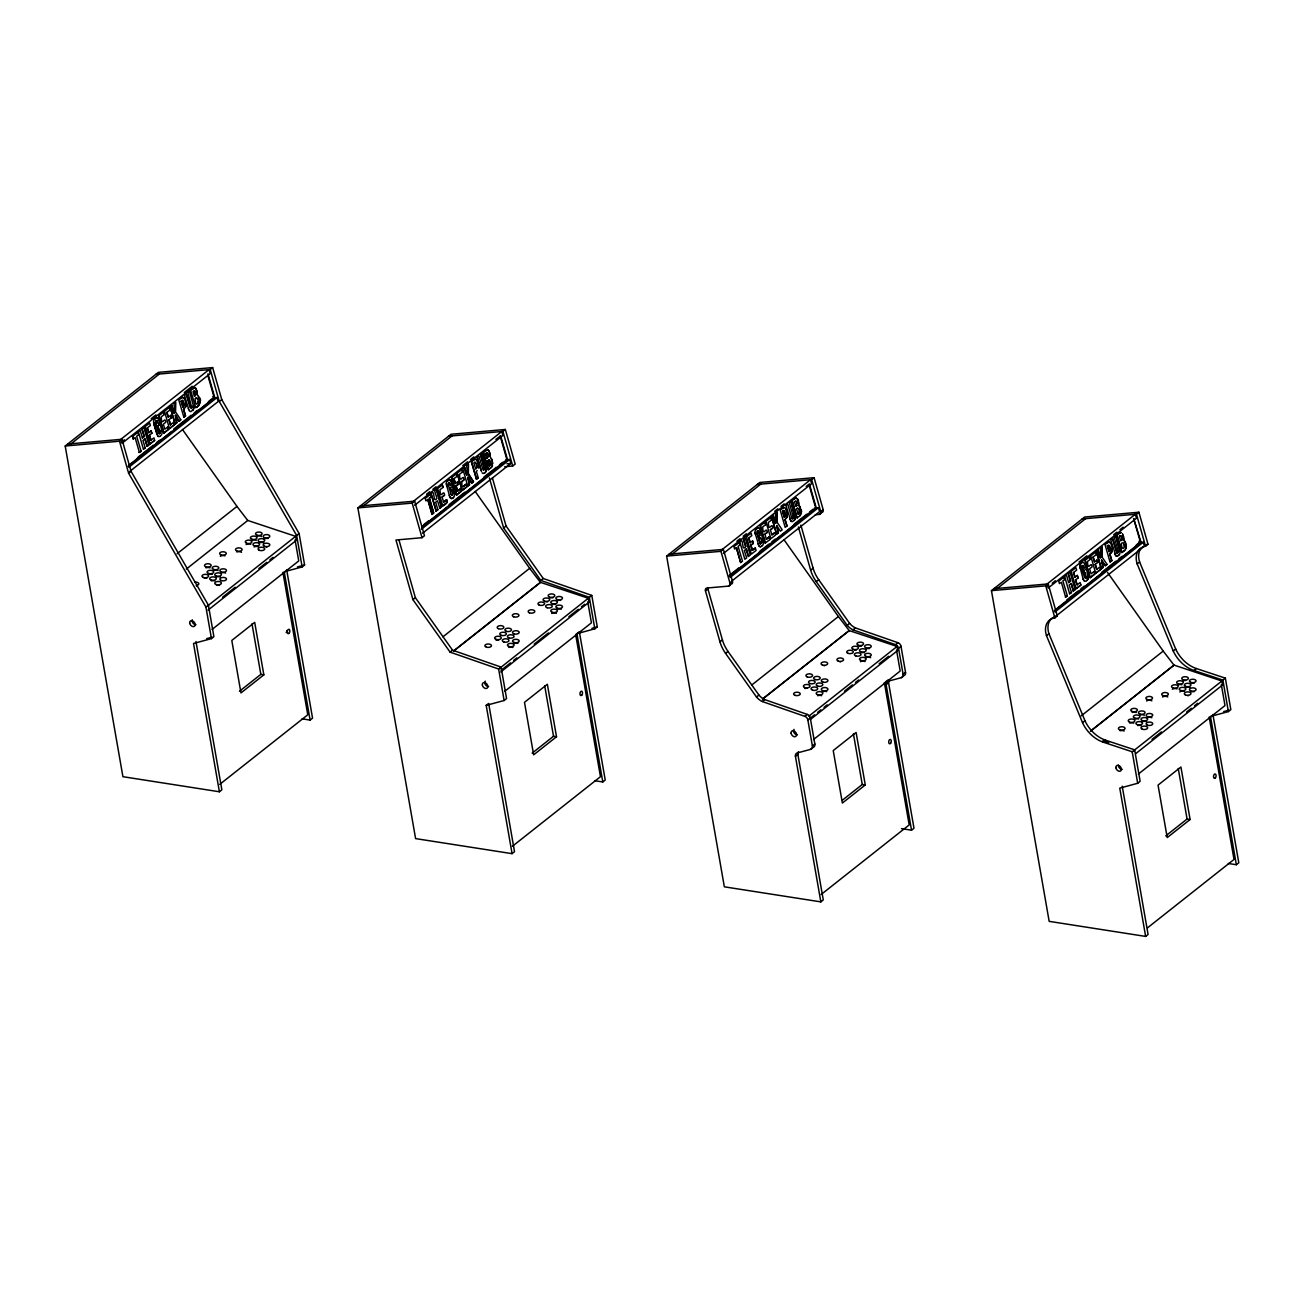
<?xml version="1.0" encoding="UTF-8"?>
<svg xmlns="http://www.w3.org/2000/svg" width="1304" height="1304" viewBox="0 0 1304 1304"><rect width="100%" height="100%" fill="white"/><g stroke="black" fill="none" stroke-linecap="round" stroke-linejoin="round"><path stroke-width="1.5" d="M801.422 511.641L799.711 515.862M1126.118 545.268L1125.89 548.609M173.937 412.993C167.711 388.315 176.936 431.102 173.97 403.718L175.795 402.398L175.535 411.95L180.767 419.709C177.328 425.952 171.509 405.414 179.039 421.078M466.767 474.901C460.149 450.255 469.636 492.928 466.653 465.609L468.478 464.289L468.364 473.857L473.45 481.616C469.994 487.859 464.191 467.305 471.722 482.969M775.521 523.116C768.904 498.487 778.39 541.144 775.391 513.825L777.217 512.505L777.102 522.073L777.217 512.505M1100.185 557.656C1093.958 532.961 1103.184 575.749 1100.217 548.365L1102.043 547.044L1101.929 556.612L1102.043 547.044M155.583 422.333L156.887 420.638M757.966 530.646L756.874 531.787L760.118 543.295M197.931 402.887L198.126 401.73M195.975 398.127L195.078 398.714C195.779 411.233 201.207 398.323 195.828 398.127M490.614 464.778L489.033 459.741M799.352 512.994L799.385 511.005M797.396 508.25L796.516 508.837L798.178 514.151L799.694 512.488L798.944 509.489M1123.901 544.029L1123.184 542.594L1121.326 543.377C1121.391 551.38 1125.906 548.723 1123.755 544.029M184.157 404.827L183.636 406.31M476.84 466.718L476.645 467.826M1110.389 550.109L1109.492 546.083M160.164 432.537L160.017 431.102M191.916 407.467L191.769 406.033M452.863 493.776C450.043 486.343 454.297 492.456 452.325 495.373M484.599 469.375L480.622 454.574L484.615 468.707M761.601 542.66L761.454 541.225M793.174 518.112L793.207 516.156M793.5 517.59L789.36 502.79L791.104 501.535L795.277 517.623A3.619 2.217 -89 0 1 794.625 519.937L792.327 521.633A3.619 2.217 -89 0 1 790.99 520.997L789.735 518.682M175.421 415.454L176.741 422.773L175.062 424.093L170.09 406.783L171.916 405.446M468.103 477.362L469.424 484.664L467.745 486.001L462.773 468.674L464.599 467.354M776.711 525.577L778.325 532.896L776.711 525.577L780.33 531.184L782.204 529.832L776.956 522.073M1101.782 556.612L1107.014 564.371L1105.287 565.724L1101.521 560.117L1102.988 567.436L1101.309 568.756L1096.338 551.429L1098.164 550.109M1101.668 560.117L1103.135 567.436L1101.309 568.756M1121.896 539.367L1121.473 536.792M197.246 394.59L197.148 391.151L195.372 388.005M490.451 457.492L489.505 452.439M490.076 456.481L489.685 453.058M798.684 504.713L798.26 500.654L796.337 497.965M1123.07 535.194L1124.015 540.263M1123.755 538.226L1123.168 540.149M478.584 468.103L478.698 465.447A28.15 17.213 -89 0 0 477.476 461.208L476.563 459.856M185.69 406.962L185.869 403.539A28.15 17.213 -89 0 0 184.646 399.317L183.88 397.964M186.065 406.212L183.554 409.407L185.429 415.911L183.75 417.247L185.575 415.911L183.701 409.407L184.5 408.788M492.325 465.838L492.325 461.534M1126.265 547.859L1125.548 549.277M448.266 483.572L448.804 482.627M1082.01 565.789L1085.613 578.324M191.737 408.005L187.939 392.683L189.52 391.428L193.84 407.5A3.619 2.217 -89 0 1 193.204 409.815L190.906 411.51A3.619 2.217 -89 0 1 189.422 410.89L188.64 409.521M483.295 470.402L484.746 469.375M1086.232 577.721L1085.498 572.57L1084.586 573.173L1083.885 570.696L1086.232 568.837L1087.944 574.331M1086.558 577.199L1085.89 578.128M1117.984 552.651L1118.017 550.696M197.768 395.601L197.393 394.59M800.363 507.077L798.358 505.61L798.83 504.713M783.525 510.565L782.596 511.184L784.274 517.052L785.741 514.933L784.111 510.434M785.546 516.042L784.682 511.543M195.437 395.275L194.28 390.825M195.812 394.704L195.029 395.731M1122.043 539.367L1121.277 540.378M199.3 404.615L200.131 401.534L198.241 396.09M491.526 467.125L492.472 465.854M800.737 514.738L801.569 511.641L799.678 506.196M154.377 419.432L155.372 418.291M192.617 410.418L193.057 409.815A3.619 2.217 -89 0 0 193.693 407.5L193.562 405.625M447.044 481.323L449.195 479.627A3.619 2.217 -89 0 1 450.695 480.247L451.102 480.834M485.3 472.309L485.887 471.706A3.619 2.217 -89 0 0 486.522 469.407L486.359 468.495M755.538 534.738L755.016 531.853A3.619 2.217 -89 0 1 755.798 529.538L757.95 527.843A3.619 2.217 -89 0 1 759.433 528.462L760.216 529.832M755.798 529.538L756.793 528.413M762.286 545.594L762.873 544.99A3.619 2.217 -89 0 0 763.525 542.676L761.552 534.298L759.058 536.156L759.922 538.633L759.058 536.156M794.038 520.54L794.478 519.921A3.619 2.217 -89 0 0 795.13 517.623L791.104 501.535M1081.065 563.475L1080.478 564.078A3.619 2.217 -89 0 0 1079.826 566.392L1082.956 578.291M1086.558 580.671L1087.552 579.53A3.619 2.217 -89 0 0 1088.335 577.232L1088.058 575.357M1087.259 580.15L1087.699 579.53A3.619 2.217 -89 0 0 1088.188 577.216M1119.794 550.288L1120.087 552.162A3.619 2.217 -89 0 1 1119.451 554.477L1117.153 556.172A3.619 2.217 -89 0 1 1115.67 555.537L1114.561 553.222M1119.451 554.477L1117.707 555.977M786.345 518.356L787.437 513.662A28.15 17.213 -89 0 0 786.231 509.424L785.709 508.658M492.13 466.522L488.315 469.733L483.344 452.423L487.729 449.733M155.975 420.736L155.437 422.333L159.365 433.678M159.642 433.466L160.164 431.102L157.637 426.033L160.131 424.191L157.784 426.049M160.131 433.075L159.218 433.661M761.569 543.181L760.297 543.687M793.321 518.128L792.408 518.715M1117.626 553.059L1118.164 550.696L1114.186 537.329L1115.914 536.074L1120.071 551.25M476.465 468.201C474.069 469.896 478.519 467.125 476.677 465.919M1110.356 550.581L1109.085 551.592L1107.406 545.724L1108.351 545.105M490.76 464.778L489.293 465.935L487.761 460.622L489.179 459.741M796.451 505.838L796.94 503.214M797.005 505.398L795.799 506.359L794.478 501.779L795.44 501.143M1121.831 539.938L1120.609 540.899L1119.305 536.319L1121.016 535.602M160.31 436.009L161.451 434.884A3.619 2.217 -89 0 0 162.087 432.569L161.81 430.695M453.694 497.378L452.39 498.291M485.447 472.325L484.143 473.222M762.433 545.61L760.574 546.686A3.619 2.217 -89 0 1 759.091 546.066L757.983 543.752M198.99 405.234C191.688 411.966 204.924 401.306 198.778 396.954M800.428 515.341L797.07 517.949L792.098 500.638L795.391 498.226M1125.238 549.88L1121.88 552.505L1116.909 535.178L1120.772 532.537M195.975 641.535L221.859 789.833L219.398 791.772L122.918 776.695L65.2 446.001L158.355 372.373L212.65 367.581L221.778 399.643L299.105 533.499L304.598 564.991L302.137 566.93L284.223 571.788L310.107 720.085L302.055 718.83M120.816 439.35L209.064 369.602L210.205 373.596L121.957 443.344M65.2 446.001L119.495 441.208L121.957 439.269L131.068 471.331L208.395 605.186L213.889 636.678L211.444 638.618L193.514 643.475L219.398 791.772M121.957 439.269L67.645 444.061L71.117 443.751L159.365 373.987L155.91 374.313L210.205 369.521L212.65 367.581M121.272 442.3L124.434 439.807M151.215 418.633L155.942 414.9M184.304 392.488L192.193 386.261M132.503 436.481L133.35 438.959L132.503 436.481L137.833 432.39L138.55 434.868L136.643 436.253L141.06 451.102L139.235 452.423L141.06 451.102M144.988 438.877L147.124 446.31L144.988 438.877L142.935 440.377L145.217 447.81L143.391 449.13L138.42 431.82L140.245 430.483L142.38 437.916L144.288 436.4L142.006 428.983L144.141 436.4M142.006 428.983L143.864 427.63L148.835 444.957L147.124 446.31M151.867 433.287L151.019 430.809L151.867 433.287L149.422 435.112L150.873 440.181L153.921 437.899L154.638 440.361L149.911 443.979L144.94 426.669L149.65 423.05L150.367 425.528L147.319 427.81L148.852 432.635L147.319 427.81M158.86 415.65L163.587 412.048L164.288 414.509L161.256 416.807C161.451 428.266 165.103 415.063 165.804 422.284L163.342 424.11L164.809 429.179L167.857 426.881L168.558 429.358L163.831 432.977L158.86 415.65L163.978 432.977M170.416 424.729L173.465 422.447L174.182 424.925L169.455 428.543L164.483 411.216L169.194 407.598L169.911 410.075L166.863 412.357L168.249 417.182L170.694 415.373L171.411 417.851L168.966 419.66L170.563 424.745L168.966 419.66M183.897 417.247L178.762 399.92L182.56 397.378M188.461 408.576L184.516 395.373L186.342 394.052L191.117 408.608M193.97 388.103L190.661 390.515L195.779 407.842M133.204 438.959L135.111 437.573L139.381 452.423M181.158 401.061L182.984 406.929L181.158 401.061L182.104 400.442M195.176 395.731L194.361 396.253L193.057 391.673L194.003 391.037M148.705 432.635L151.166 430.825M142.38 437.916L144.288 436.4M182.837 406.929L184.288 405.446L182.968 400.703M143.391 449.13L145.217 447.81M146.977 446.294L148.835 444.957M163.831 432.977L168.558 429.358L167.857 426.881M169.455 428.543L174.182 424.925M178.892 421.078L180.767 419.709M175.062 424.093L176.888 422.773L175.372 417.459M137.49 457.688L153.253 445.234M156.398 442.741L159.561 440.247M173.742 429.049L191.069 415.34M194.231 412.846L197.377 410.369M208.412 401.648L213.139 397.899L217.018 397.557L218.159 401.55L129.911 471.314M129.161 465.072L171.72 431.428M174.866 428.951L214.263 397.801L207.906 375.699M128.151 466.262L214.834 397.753L207.955 373.792M128.77 467.321L217.018 397.557M211.444 638.618L205.95 607.126L128.623 473.254L131.068 471.331M302.137 566.93L296.644 535.439L219.316 401.567L221.778 399.643M177.083 553.744L236.969 506.408L182.446 429.472M186.309 569.082L247.76 520.459L295.633 536.335L296.334 540.329L208.086 610.093M205.95 607.126L208.395 605.186M296.644 535.439L299.105 533.499M207.385 606.099L295.633 536.335M222.593 597.216L235.193 587.256M258.844 568.577L266.717 562.35M269.863 559.856L273.025 557.362M512.081 853.664L486.196 705.366L488.658 703.443L514.526 851.724L512.081 853.664L415.601 838.602L357.883 507.892L451.037 434.265L505.333 429.472L515.178 464.077L512.716 466.017L504.713 466.718M212.079 629.424L298.746 560.916L295.079 539.921M413.498 501.258L501.747 431.51L502.888 435.503L414.639 505.251M357.883 507.892L412.178 503.099L414.639 501.16L424.468 535.765L422.023 537.704L395.96 540.003L412.912 599.644L450.092 652.13L498.633 669.017L501.078 667.077L506.571 698.569L504.126 700.509L486.196 705.366M414.639 501.16L360.328 505.952L363.8 505.642L452.048 435.895L448.576 436.204L502.888 431.412L505.333 429.472M426.555 494.232L429.717 491.738M432.863 489.261L436.025 486.767M462.806 465.593L467.533 461.844M470.695 459.367L473.841 456.873M495.895 439.432L499.057 436.938M431.917 514.314L433.596 512.994L429.326 498.144L431.216 496.759L430.516 494.297L425.185 498.389L425.886 500.866L427.793 499.481L432.064 514.33L427.793 499.481M439.807 508.201L437.525 500.769L435.617 502.284L437.899 509.701L436.074 511.038L431.102 493.711C435.373 487.81 432.472 504.583 436.954 498.307L434.688 490.874L436.53 489.522L441.518 506.848L439.66 508.201L441.518 506.848M442.741 505.887L437.622 488.56L442.333 484.941L443.05 487.419L440.002 489.701C440.214 501.16 443.849 487.957 444.55 495.194L442.105 497.003L443.556 502.073L446.604 499.791L447.321 502.268C435.096 509.782 450.646 503.931 446.457 499.791M451.543 477.557L456.661 494.868L451.543 477.557L456.27 473.939L456.971 476.416L453.939 478.698L455.324 483.523L457.769 481.714L458.47 484.175L456.025 486.001L457.492 491.07L460.524 488.788L461.241 491.266L456.661 494.868L461.241 491.266M457.166 473.107L461.877 469.505L462.594 471.966L459.546 474.265C459.758 485.724 463.393 472.521 464.094 479.742L461.795 481.567C461.714 494.183 466.033 479.008 466.865 486.816L462.138 490.434L457.166 473.107L462.284 490.434M477.182 470.679L476.237 471.298L478.258 477.818L476.433 479.138L471.445 461.812L474.672 459.464M481.453 471.429L477.199 457.28L478.878 455.944L482.855 469.31M480.622 454.574L482.35 453.319L486.376 467.533M474.786 462.333L473.841 462.969L475.667 468.837M485.74 453.564L487.191 458.144L485.74 453.564L487.109 452.732M449.065 482.431L450.548 485.495L452.276 484.257L450.548 480.247A3.619 2.217 -89 0 0 449.049 479.611M487.044 458.144L488.478 456.612L488.185 454.998M451.934 489.815L451.021 490.418L450.32 487.94L452.814 486.082L454.754 493.564M442.105 497.003L444.55 495.194M456.025 486.001L458.47 484.175M461.795 481.567L464.094 479.742M457.492 491.07L460.377 488.788M443.702 502.089L446.604 499.791M463.246 486.637L466.147 484.338M489.293 465.935L490.402 465.186M436.074 511.038L437.899 509.701M462.138 490.434L466.865 486.816L466.001 484.338M471.575 482.969L473.45 481.616M476.433 479.138L478.258 477.818M432.064 514.33L433.743 512.994L429.326 498.144M467.892 486.001L469.57 484.664L468.038 479.35M491.103 467.647L488.462 469.733L483.344 452.423M423.865 524.567L428.592 520.834M449.081 504.648L464.843 492.195M483.751 477.248L496.368 467.272M499.513 464.778L502.659 462.301M421.844 526.963L506.946 459.709L500.068 435.748M422.414 526.914L507.517 459.66L500.622 435.699M421.453 529.212L509.701 459.464L510.842 463.458L422.577 533.206M239.48 691.25L260.833 674.38L263.848 674.853L254.687 622.35L231.802 640.443L240.963 692.929L263.848 674.853M412.912 599.644L415.373 597.705L398.959 539.986M594.738 780.721L602.79 781.976L576.906 633.679L594.82 628.821L597.281 626.882L591.771 595.39L589.327 597.33L540.801 580.443L503.621 527.957L506.066 526.017L492.39 477.916M219.724 784.389L307.777 714.788L282.935 572.44M310.107 720.085L312.552 718.145L286.668 569.848M442.969 636.808L529.652 568.316L475.129 491.363M450.092 652.13L452.553 650.191L501.078 667.077M540.801 580.443L543.246 578.503L591.771 595.39M453.776 650.859L540.443 582.35L588.316 598.243L589.017 602.236L500.752 671.984M453.776 650.908L540.459 582.415L529.652 568.316M500.068 667.99L588.316 598.243M501.095 670.321L510.549 662.856M513.694 660.362L516.857 657.868M534.184 644.176L548.365 632.962M568.854 616.759L578.308 609.294M581.47 606.8L584.616 604.306M798.521 751.707A4.548 3.211 51.7 0 0 797.885 754.462L823.28 899.939L820.835 901.879L724.339 886.818L666.637 556.107L759.776 482.48L814.087 477.688L823.166 509.636A3.26 2.298 51.7 0 1 821.65 512.505L819.205 514.428L815.293 514.787M576.906 633.679L579.351 631.755L605.235 780.036L602.79 781.976M504.762 691.316L591.429 622.823L587.762 601.812M722.253 549.473L810.501 479.725L811.642 483.719L723.378 553.466M666.637 556.107L720.933 551.315L723.378 549.375L732.473 581.323A3.26 2.298 51.7 0 1 730.957 584.192L728.512 586.115L706.98 588.022A3.26 2.298 51.7 0 0 705.464 590.891L719.955 641.829A29.079 20.587 51.7 0 0 725.546 653.337L756.483 697.004A13.545 9.601 51.7 0 0 762.253 701.519L804.878 716.369A3.619 2.559 51.7 0 1 807.844 719.906L812.376 745.921A4.548 3.211 51.7 0 1 810.632 749.344L797.184 752.978A4.548 3.211 51.7 0 0 795.44 756.401L820.835 901.879M723.378 549.375L669.082 554.167L672.538 553.858L760.802 484.11L757.331 484.42L811.626 479.627L814.087 477.688M736.89 541.209L740.036 538.715M743.198 536.221L746.344 533.743M774.706 511.315L777.869 508.821M781.014 506.327L784.16 503.849M806.231 486.408L809.376 483.914L816.255 507.875L729.588 576.384M736.548 547.696L734.641 549.082L733.924 546.604L739.254 542.513L739.971 544.99L738.08 546.36L742.481 561.209L740.656 562.546L736.401 547.696L740.656 562.546M746.426 549L744.372 550.5L746.654 557.933L744.828 559.253L739.841 541.926C744.193 536.091 741.161 552.912 745.709 546.523L743.573 539.09L745.138 537.737L750.256 555.064L748.414 556.417L746.279 549L748.414 556.417M746.361 536.775L751.088 533.157L751.789 535.634L748.757 537.933L750.142 542.757L752.587 540.932L753.304 543.409L750.843 545.219L752.31 550.304L755.358 548.006L756.059 550.484L751.348 554.102L746.507 536.775M760.297 525.773L765.008 522.154L765.725 524.632L762.677 526.914C763.084 538.389 766.377 525.137 767.225 532.407L764.926 534.216L766.377 539.285L769.278 537.003L769.996 539.481L765.269 543.083L760.297 525.773L765.269 543.083M774.755 532.554L775.603 535.031L770.876 538.65L765.904 521.339L770.631 517.721L771.332 520.198L768.3 522.48C768.773 533.874 772.049 520.769 772.848 527.957L770.387 529.783L771.854 534.852L774.902 532.57L772.001 534.852M771.675 516.889L776.646 534.216L771.528 516.889L773.353 515.569M786.084 509.424A28.15 17.213 -89 0 1 787.29 513.662L787.127 517.085L784.992 519.53L786.997 526.034L785.171 527.354L780.199 510.027L783.981 507.484M790.843 520.997L785.953 505.496L787.779 504.175L791.87 518.226M761.031 532.472L759.303 533.727L761.031 532.472L760.395 530.777M784.274 517.052L785.22 516.417M750.843 545.219L753.304 543.409M764.926 534.216L767.225 532.407M770.387 529.783L772.848 527.957M759.776 538.633C761.617 536.612 762.775 543.246 760.656 543.784M752.31 550.304L755.212 548.006M766.23 539.285L769.278 537.003M798.178 514.151L799.14 513.401M776.499 534.216L778.325 532.896M705.464 590.891L707.925 588.952A3.26 2.298 51.7 0 1 707.827 587.566M729.474 575.276L738.928 567.811M759.417 551.608L768.871 544.143M772.017 541.649L775.163 539.155M794.087 524.208L806.687 514.249M809.833 511.755L812.995 509.261M729.017 576.433L815.701 507.924M730.191 577.428L818.456 507.68L819.58 511.673L731.332 581.421M728.512 586.115A3.26 2.298 51.7 0 0 730.012 583.263L732.473 581.323M819.205 514.428A3.26 2.298 51.7 0 0 820.721 511.575L823.166 509.636M532.146 753.158L553.515 736.271L556.515 736.744L547.354 684.258L524.485 702.334L533.646 754.837L556.515 736.744M719.955 641.829L722.4 639.889L707.925 588.952M901.488 828.627L911.529 830.192L886.133 684.714A4.548 3.211 51.7 0 1 887.894 681.291L901.341 677.656A4.548 3.211 51.7 0 0 903.085 674.233L898.537 648.218A3.619 2.559 51.7 0 0 895.571 644.681L852.946 629.832A13.545 9.601 51.7 0 1 847.192 625.333L816.255 581.649A29.079 20.587 51.7 0 1 810.648 570.141L813.109 568.202L800.852 525.104M725.546 653.337L727.991 651.397A29.079 20.587 51.7 0 1 722.4 639.889M816.255 581.649L818.7 579.709A29.079 20.587 51.7 0 1 813.109 568.202M512.407 846.28L600.459 776.695L575.618 634.347M751.723 685.04L838.39 616.531L783.883 539.579M756.483 697.004L758.944 695.081A13.545 9.601 51.7 0 0 764.698 699.596L807.323 714.429A3.619 2.559 51.7 0 1 810.289 717.966L814.837 743.997A4.548 3.211 51.7 0 1 813.077 747.404L810.632 749.344M847.192 625.333L849.637 623.393A13.545 9.601 51.7 0 0 855.408 627.909L898.032 642.742A3.619 2.559 51.7 0 1 900.999 646.279L905.53 672.31A4.548 3.211 51.7 0 1 903.786 675.716L901.341 677.656M762.253 701.519L764.698 699.596M852.946 629.832L855.408 627.909M804.878 716.369L807.323 714.429M895.571 644.681L898.032 642.742M808.806 716.206L897.07 646.458L897.755 650.452L811.088 718.96M807.844 719.906L810.289 717.966M898.537 648.218L900.999 646.279M809.833 718.537L814.56 714.804M817.722 712.31L820.868 709.832M824.03 707.338L827.176 704.845M844.503 691.136L852.392 684.91M855.538 682.416L858.7 679.938M879.173 663.736L888.627 656.271M1122.222 786.198L1148.091 934.479L1145.645 936.419L1049.166 921.357L991.447 590.647L1084.602 517.036L1138.897 512.227L1148.009 544.29L1145.564 546.229A19.397 13.741 51.7 0 0 1142.174 547.207M885.644 681.91L888.106 679.971M813.5 739.547L900.184 671.038L896.516 650.044M795.44 756.401L797.885 754.462M886.133 684.714L888.594 682.774A4.548 3.211 51.7 0 1 889.23 680.02M812.376 745.921L814.837 743.997M903.085 674.233L905.53 672.31M991.447 590.647L1045.743 585.855L1048.204 583.915L1057.316 615.977L1054.871 617.917A19.397 13.741 51.7 0 0 1046.46 635.618L1082.532 722.66A27.791 19.674 51.7 0 0 1103.233 742.172L1132.198 751.772L1134.643 749.833L1140.136 781.341L1137.691 783.28L1119.761 788.138L1145.645 936.419M1048.204 583.915L993.892 588.723L997.364 588.397L1085.613 518.65L1082.141 518.959L1136.452 514.167L1138.897 512.227M1052.246 583.23L1055.392 580.736M1079.044 562.057L1086.917 555.814M1113.714 534.64L1116.86 532.162M1120.006 529.668L1123.168 527.175M1065.629 597.085L1061.358 582.236L1059.451 583.621L1058.75 581.144L1064.08 577.053L1064.781 579.53L1062.89 580.916L1067.308 595.765L1065.482 597.085L1067.308 595.765M1071.236 583.54L1073.371 590.957L1071.236 583.54L1069.182 585.04L1071.464 592.472L1069.639 593.793L1064.667 576.466L1066.493 575.145L1068.628 582.562L1070.535 581.062L1068.253 573.63L1070.388 581.062M1068.253 573.63L1070.095 572.293L1075.083 589.604L1073.371 590.957M1078.115 577.949L1077.267 575.471L1078.115 577.949L1075.67 579.775L1077.12 584.844L1080.168 582.546L1080.886 585.023L1076.159 588.642L1071.187 571.315L1075.898 567.696L1076.615 570.174L1073.567 572.472L1075.099 577.297L1073.567 572.472M1085.107 560.312L1089.834 556.694L1090.535 559.172L1087.503 561.453C1087.699 572.912 1091.35 559.709 1092.051 566.947L1089.59 568.756L1091.057 573.825L1094.089 571.543L1094.806 574.021L1090.079 577.639L1085.107 560.312L1090.226 577.639M1096.664 569.392L1099.712 567.11L1100.429 569.587L1095.702 573.189L1090.731 555.879L1095.441 552.26L1096.159 554.738L1093.111 557.02L1094.496 561.845L1096.941 560.035L1097.658 562.497L1095.213 564.322L1096.811 569.392L1095.213 564.322M1112.116 548.202L1112.084 551.625L1109.948 554.07L1111.823 560.573L1109.997 561.894L1105.01 544.583L1108.237 542.236M1117.365 553.255L1112.589 538.715L1110.764 540.035L1115.8 555.553A3.619 2.217 -89 0 0 1117.3 556.172M1074.952 577.297L1077.397 575.471M1068.628 582.562L1070.535 581.062M1109.085 551.592L1110.03 550.973M1111.676 560.573L1109.802 554.07L1111.611 552.293L1112.247 549.147M1069.639 593.793L1071.464 592.472M1073.225 590.957L1075.083 589.604M1076.159 588.642L1080.886 585.023M1090.079 577.639L1094.806 574.021L1094.089 571.543M1095.702 573.189L1100.429 569.587M1101.521 560.117L1105.14 565.724L1107.014 564.371M1110.144 561.894L1111.823 560.573M1121.88 552.505L1124.667 550.418M1066.9 599.856L1077.919 591.136M1081.081 588.642L1084.227 586.164M1101.57 572.456L1115.751 561.242M1118.897 558.748L1122.043 556.27M1136.24 545.056L1139.386 542.562L1143.266 542.219L1144.407 546.213L1056.142 615.961M1055.409 609.718L1102.695 572.358M1105.841 569.864L1140.511 542.464M1054.398 610.924L1141.081 542.415L1133.632 518.503L1139.989 540.622M1055.017 611.967L1143.266 542.219M1046.46 635.618L1048.921 633.679A19.397 13.741 51.7 0 1 1052.442 617.819M1228.303 863.476L1236.355 864.731L1210.471 716.45L1228.384 711.593L1230.846 709.653L1225.352 678.145L1222.891 680.085L1193.926 670.484A27.791 19.674 51.7 0 1 1173.241 650.973L1137.169 563.931L1139.614 561.991A19.397 13.741 51.7 0 1 1140.755 548.56M842.433 800.167L862.254 784.503L865.269 784.959L856.109 732.473L833.223 750.55L842.384 803.052L865.269 784.959M821.161 894.495L909.198 824.91L884.356 682.562M911.529 830.192L913.99 828.252L888.594 682.774M1081.26 715.831L1163.217 651.071L1107.536 572.489M1082.532 722.66L1084.977 720.721L1048.921 633.679M1173.241 650.973L1175.686 649.033L1139.614 561.991M1090.486 731.12L1174.007 665.105L1221.881 680.998L1222.581 684.991L1135.898 753.5M1090.503 731.185L1174.024 665.17L1163.217 651.071M1103.233 742.172L1105.678 740.232L1134.643 749.833M1193.926 670.484L1196.387 668.544L1225.352 678.145M1133.632 750.745L1221.881 680.998M1151.986 739.384L1161.44 731.903M1186.656 711.984L1191.383 708.251M1194.545 705.757L1197.691 703.263M1138.327 774.087L1224.994 705.578L1221.326 684.584M1165.711 835.913L1187.08 819.042L1190.096 819.515L1180.919 767.013L1158.05 785.106L1167.21 837.592L1190.096 819.515M1147.553 927.796L1234.024 859.45L1209.183 717.102M1236.355 864.731L1238.8 862.792L1212.916 714.51M1107.634 542.627L1108.807 542.04M448.641 479.807L446.897 481.323A3.619 2.217 -89 0 0 446.261 483.637L449.375 495.536M484.892 472.847L483.588 473.401A3.619 2.217 -89 0 1 482.105 472.781M453.14 497.9L451.836 498.47A3.619 2.217 -89 0 1 450.353 497.851L449.554 496.482M1081.472 562.953L1082.76 562.383M797.249 508.25L798.733 508.544M783.378 510.549L784.552 510.826M486.539 452.928L487.777 453.27M1120.103 535.683L1121.619 536.792M792.962 518.519L792.05 518.617M757.412 530.842L758.325 530.761M194.54 387.875L193.334 388.527M795.962 497.998L794.772 498.633M181.843 397.573L183.082 397.378M474.526 459.464L475.764 459.269M159.854 436.4L159.153 436.579A3.619 2.217 -89 0 1 157.67 435.943M1086.102 581.046L1085.401 581.225A3.619 2.217 -89 0 1 1083.917 580.606M297.426 566.93L304.598 564.991M206.717 638.618L212.096 637.167M591.902 628.349L597.281 626.882M1223.674 711.593L1229.053 710.126M212.748 396.579L213.889 396.481M505.822 459.807L509.701 459.464M506.946 463.8L510.842 463.458M814.56 508.022L818.456 507.68M194.394 387.875L195.518 388.005M1121.293 532.505L1119.582 533.173M186.342 394.052L190.042 407.418M196.937 397.932L197.654 399.383M170.09 406.783L175.209 424.093M163.587 412.048L164.288 414.509M166.863 412.357L168.395 417.198M170.694 415.373L171.411 417.851M144.94 426.669L150.058 443.979L154.638 440.361M149.422 435.112L151.019 440.181M477.199 457.28L481.127 470.467M487.761 460.622L489.44 465.935M471.445 461.812L476.579 479.138M490.94 464.273L489.848 460.312M461.877 469.505L462.594 471.966M468.364 473.857L473.303 481.6M453.939 478.698L455.471 483.523M457.769 481.714L458.34 484.175M452.276 484.257L451.331 481.6M442.333 484.941L443.05 487.419M450.548 485.495L449.212 482.431L448.429 485.023M450.32 487.94L451.168 490.418M436.53 489.522L441.371 506.848M431.102 493.711L436.221 511.038M430.516 494.297L431.216 496.759M792.098 500.638L797.07 517.949M782.824 508.087L785.008 507.696M782.596 511.184L784.421 517.052M784.992 519.53L786.997 526.034M765.008 522.154L765.725 524.632M1116.909 535.178L1122.027 552.505M1115.914 536.074L1119.549 549.261M1112.589 538.715L1116.86 553.157M748.757 537.933L750.289 542.757M743.427 539.09L745.709 546.523M769.996 539.481L769.132 537.003M1107.406 545.724L1109.231 551.592M752.587 540.932L753.158 543.409M739.971 544.99L739.123 542.513M1096.338 551.429L1101.456 568.756M1089.834 556.694L1090.535 559.172M1093.111 557.02L1094.643 561.845M1096.941 560.035L1097.658 562.497M1083.885 570.696L1084.586 573.173M1064.781 579.53L1063.934 577.053M1075.67 579.775L1077.12 584.844M475.015 462.138L476.074 463.327M182.332 400.246L184.141 404.028M156.382 420.54L157.474 421.746M897.07 646.458L849.197 630.566L838.39 616.531M1102.988 740.574L1108.742 742.481M487.582 449.733L489 450.793M1109.182 542.024L1110.274 542.627M475.618 459.269L476.71 459.856M1123.869 540.247L1125.629 542.888M488.055 449.896L489.652 452.439M1109.671 542.236L1111.041 543.98A28.15 17.213 -89 0 1 1112.263 548.202M183.424 397.573L184.793 399.317M792.196 518.617L791.463 517.525M760.444 543.687L757.021 533.238M451.689 495.471L450.972 494.379M158.86 433.564L155.6 423.132M1082.988 565.3L1084.26 568.267L1085.841 567.012L1085.221 565.333M758.178 530.761L758.912 531.869M236.969 506.408L247.776 520.508M796.059 501.046L796.809 502.252M487.305 452.83L488.332 454.998M194.638 390.939L195.649 393.107M195.796 388.347L197.377 393.563M818.7 579.709L849.637 623.393M727.991 651.397L758.944 695.081M506.066 526.017L543.246 578.503M415.373 597.705L452.553 650.191M1084.667 563.589L1084.113 563.002A3.619 2.217 -89 0 0 1082.613 562.383M1083.119 579.253L1084.064 580.606M153.742 422.643L153.579 421.73A3.619 2.217 -89 0 1 154.231 419.415L156.513 417.72A3.619 2.217 -89 0 1 158.012 418.356L158.42 418.943M157.817 435.96L153.725 423.604M1124.488 540.736L1126.037 544.29M490.923 457.981L492.064 460.116M1084.52 563.589L1085.368 565.333M1083.64 580.019L1082.809 578.291M758.83 545.479L755.016 532.749M158.273 418.943L159.121 420.67M476.971 460.442L477.329 461.208A28.15 17.213 -89 0 1 478.552 465.43L478.698 467.288M1122.418 533.548L1123.673 537.085M797.738 499.008L798.586 501.274M1084.944 577.835C1084.325 576.71 1079.109 562.594 1083.722 566.409M157.067 421.045L158.012 423.604L159.593 422.349L158.974 420.67M1109.215 545.365L1110.389 548.674M796.369 501.486L797.086 503.214M798.586 508.544L799.091 509.489M491.461 458.861L492.814 463.425M760.069 529.832L760.542 530.793M449.244 495.52L450.499 497.851A3.619 2.217 -89 0 0 451.983 498.47M188.314 408.559L188.77 409.521M157.034 434.591L154.116 424.631M1138.995 541.225L1139.386 542.562M809.344 485.805L815.163 506.082M758.765 531.869L759.45 533.727M750.99 545.235L752.457 550.304M482.203 453.319L486.506 468.495M475.927 463.327L476.824 465.919M456.172 486.001L457.639 491.07M452.667 486.082L454.77 494.461M451.102 494.379L448.12 484.224M159.984 424.175L161.712 429.684M1136.452 514.167L1145.564 546.229M1045.743 585.855L1054.871 617.917M811.626 479.627L820.721 511.575M798.39 527.028L810.648 570.141M720.933 551.315L730.012 583.263M502.888 431.412L512.716 466.017M489.391 477.932L503.621 527.957M412.178 503.099L422.023 537.704M210.205 369.521L219.316 401.567M119.495 441.208L128.623 473.254M1087.813 574.331L1088.318 576.319M762.987 539.791L763.378 542.676M446.799 486.522L446.408 483.637M161.566 429.668L161.957 430.695M1125.89 544.29L1126.379 546.18M801.226 509.75L801.455 510.728M1124.341 545.545L1124.521 546.392M1121.75 537.753L1121.929 538.65M1222.891 680.085L1228.384 711.593M1178.245 768.496L1187.08 819.042M1132.198 751.772L1137.691 783.28M853.435 733.94L862.254 784.503M589.327 597.33L594.82 628.821M544.681 685.725L553.515 736.271M498.633 669.017L504.126 700.509M251.998 623.834L260.833 674.38M186.016 403.539L186.146 404.501M1080.119 568.267L1079.973 566.392A3.619 2.217 -89 0 1 1080.609 564.078M153.595 422.643L153.872 423.604M798.716 502.545L798.798 503.686M1105.678 740.232A27.791 19.674 51.7 0 1 1084.977 720.721M1053.925 616.955A19.397 13.741 51.7 0 1 1057.316 615.977M1122.222 769.327A3.325 2.347 51.7 0 1 1118.359 765.089M757.803 527.843A3.619 2.217 -89 0 1 759.287 528.462M760.721 546.702A3.619 2.217 -89 0 1 759.238 546.066M797.396 734.788A3.325 2.347 51.7 0 1 794.136 732.832A3.325 2.347 51.7 0 1 794.054 729.376M839.89 661.78A3.325 1.712 -1 0 1 840.77 661.764M804.943 688.561A3.325 1.712 -1 0 1 807.42 688.267M817.624 695.7A3.325 1.712 -1 0 1 821.667 695.7M822.628 691.707A3.325 1.712 -1 0 1 826.654 691.625M854.544 650.011A3.325 1.712 -1 0 1 856.255 650.044M859.075 646.083A3.325 1.712 -1 0 1 861.618 646.05M866.084 648.822A3.325 1.712 -1 0 1 869.393 648.626M861.879 652.619A3.325 1.712 -1 0 1 864.405 652.685M865.367 657.786A3.325 1.712 -1 0 1 870.632 657.721M860.444 661.698A3.325 1.712 -1 0 1 865.139 661.552M823.932 665.692A3.325 1.712 -1 0 1 824.796 665.676M496.188 640.346A3.325 1.712 -1 0 1 498.682 640.036M508.87 647.485A3.325 1.712 -1 0 1 512.912 647.485M513.874 643.491A3.325 1.712 -1 0 1 517.916 643.41M545.789 601.796A3.325 1.712 -1 0 1 547.501 601.829M550.321 597.868A3.325 1.712 -1 0 1 552.863 597.835M557.33 600.606A3.325 1.712 -1 0 1 560.638 600.41M553.124 604.388A3.325 1.712 -1 0 1 555.651 604.469M557.232 609.245A3.325 1.712 -1 0 1 561.274 609.196M551.706 613.483A3.325 1.712 -1 0 1 556.384 613.32M488.658 686.572A3.325 2.347 51.7 0 1 485.381 684.616A3.325 2.347 51.7 0 1 485.3 681.161M454.623 494.461A3.619 2.217 -89 0 1 453.988 496.775M486.376 469.391A3.619 2.217 -89 0 1 485.74 471.706M196.415 585.92A3.325 1.712 -1 0 1 197.214 586.083M194.638 582.154A3.325 1.712 -1 0 1 198.697 583.312A3.325 1.712 -1 0 1 196.366 585.447M236.872 552.016A3.325 1.712 -1 0 1 241.517 552.293M204.288 578.226A3.325 1.712 -1 0 1 206.814 578.275M208.314 574.526A3.325 1.712 -1 0 1 212.34 574.363M213.383 570.5A3.325 1.712 -1 0 1 218.078 570.598M211.444 580.899A3.325 1.712 -1 0 1 214.769 580.899M215.812 577.167A3.325 1.712 -1 0 1 220.506 577.118M220.898 573.141A3.325 1.712 -1 0 1 225.592 573.059M205.967 567.859A3.325 1.712 -1 0 1 210.009 567.859M216.953 585.366A3.325 1.712 -1 0 1 219.496 585.366M246.114 544.55A3.325 1.712 -1 0 1 250.775 544.257M251.004 540.671A3.325 1.712 -1 0 1 256.252 540.394M256.269 536.514A3.325 1.712 -1 0 1 261.533 536.466M264.011 539.008A3.325 1.712 -1 0 1 267.956 538.503M259.007 543.002A3.325 1.712 -1 0 1 264.239 543.165M254.101 546.93A3.325 1.712 -1 0 1 258.779 546.963M266.13 546.995A3.325 1.712 -1 0 1 266.994 546.979M220.343 556.303A3.325 1.712 -1 0 1 224.973 555.863M195.975 624.681A3.325 2.347 51.7 0 1 192.943 623.084A3.325 2.347 51.7 0 1 192.275 619.791M156.382 417.72A3.619 2.217 -89 0 1 157.865 418.356M286.815 630.598A2.217 1.239 -81.1 0 1 286.195 632.668M1120.136 730.778A3.325 1.712 -1 0 1 1124.146 731.006M1162.5 696.988A3.325 1.712 -1 0 1 1167.765 696.955M1129.753 723.101A3.325 1.712 -1 0 1 1133.779 723.166M1134.561 719.189A3.325 1.712 -1 0 1 1138.588 719.026M1139.631 715.162A3.325 1.712 -1 0 1 1144.325 715.26M1137.691 725.562A3.325 1.712 -1 0 1 1141 725.562M1142.059 721.813A3.325 1.712 -1 0 1 1146.754 721.764M1147.145 717.787A3.325 1.712 -1 0 1 1151.839 717.722M1132.214 712.506A3.325 1.712 -1 0 1 1136.257 712.522M1172.361 689.213A3.325 1.712 -1 0 1 1177.023 688.919M1177.822 684.975A3.325 1.712 -1 0 1 1181.848 684.779M1183.135 680.851A3.325 1.712 -1 0 1 1185.597 680.492M1190.894 683.361A3.325 1.712 -1 0 1 1194.203 683.166M1185.906 687.355A3.325 1.712 -1 0 1 1189.933 687.485M1179.794 691.935A3.325 1.712 -1 0 1 1184.374 691.348M1191.546 691.772A3.325 1.712 -1 0 1 1194.073 691.739M1187.569 695.668A3.325 1.712 -1 0 1 1188.433 695.7M1146.591 700.949A3.325 1.712 -1 0 1 1151.856 700.818M1196.387 668.544A27.791 19.674 51.7 0 1 1175.686 649.033M1137.169 563.931A19.397 13.741 51.7 0 1 1140.69 548.071M1146.249 544.648A19.397 13.741 51.7 0 1 1148.009 544.29M849.197 630.566L762.514 699.074L849.197 630.631M1135.311 514.265L1047.063 584.013L1048.204 588.006L1136.452 518.258L1135.311 514.265M1115.914 767.779A3.325 2.347 51.7 0 0 1120.38 771.104A3.325 2.347 51.7 0 0 1119.647 766.018A3.325 2.347 51.7 0 0 1115.914 767.779M791.104 733.239A3.325 2.347 51.7 0 0 795.57 736.564A3.325 2.347 51.7 0 0 794.837 731.479A3.325 2.347 51.7 0 0 791.104 733.239M890.632 743.264A2.217 1.239 -81.1 0 0 890.616 739.531A2.217 1.239 -81.1 0 0 888.709 742.041A2.217 1.239 -81.1 0 0 890.632 743.264M795.277 695.423A3.325 1.712 -1 0 0 800.248 693.875A3.325 1.712 -1 0 0 795.261 692.457A3.325 1.712 -1 0 0 795.277 695.423M838.179 661.063A3.325 1.712 -1 0 0 843.525 659.889A3.325 1.712 -1 0 0 838.994 658.112A3.325 1.712 -1 0 0 838.179 661.063M804.552 687.501A3.325 1.712 -1 0 0 809.98 686.458A3.325 1.712 -1 0 0 805.644 684.567A3.325 1.712 -1 0 0 804.552 687.501M809.963 683.573A3.325 1.712 -1 0 0 815.147 682.22A3.325 1.712 -1 0 0 810.403 680.606A3.325 1.712 -1 0 0 809.963 683.573M815.098 679.547A3.325 1.712 -1 0 0 820.249 678.161A3.325 1.712 -1 0 0 815.473 676.58A3.325 1.712 -1 0 0 815.098 679.547M812.685 690.207A3.325 1.712 -1 0 0 817.722 688.708A3.325 1.712 -1 0 0 812.816 687.224A3.325 1.712 -1 0 0 812.685 690.207M817.836 686.181A3.325 1.712 -1 0 0 822.824 684.649A3.325 1.712 -1 0 0 817.869 683.214A3.325 1.712 -1 0 0 817.836 686.181M822.971 682.155A3.325 1.712 -1 0 0 827.926 680.59A3.325 1.712 -1 0 0 822.938 679.188A3.325 1.712 -1 0 0 822.971 682.155M807.176 676.906A3.325 1.712 -1 0 0 812.539 675.782A3.325 1.712 -1 0 0 808.105 673.956A3.325 1.712 -1 0 0 807.176 676.906M817.445 694.641A3.325 1.712 -1 0 0 822.791 693.5A3.325 1.712 -1 0 0 818.309 691.691A3.325 1.712 -1 0 0 817.445 694.641M822.661 690.647A3.325 1.712 -1 0 0 827.926 689.392A3.325 1.712 -1 0 0 823.297 687.681A3.325 1.712 -1 0 0 822.661 690.647M847.942 653.304A3.325 1.712 -1 0 0 853.305 652.179A3.325 1.712 -1 0 0 848.871 650.354A3.325 1.712 -1 0 0 847.942 653.304M853.321 649.359A3.325 1.712 -1 0 0 858.456 647.958A3.325 1.712 -1 0 0 853.647 646.393A3.325 1.712 -1 0 0 853.321 649.359M858.211 645.252A3.325 1.712 -1 0 0 863.541 644.062A3.325 1.712 -1 0 0 859.01 642.302A3.325 1.712 -1 0 0 858.211 645.252M855.929 655.961A3.325 1.712 -1 0 0 861.031 654.51A3.325 1.712 -1 0 0 856.174 652.994A3.325 1.712 -1 0 0 855.929 655.961M860.575 651.755A3.325 1.712 -1 0 0 866.052 650.777A3.325 1.712 -1 0 0 861.814 648.822A3.325 1.712 -1 0 0 860.575 651.755M860.575 660.346A3.325 1.712 -1 0 0 866.068 659.384A3.325 1.712 -1 0 0 861.83 657.428A3.325 1.712 -1 0 0 860.575 660.346M865.791 647.762A3.325 1.712 -1 0 0 871.186 646.67A3.325 1.712 -1 0 0 866.785 644.812A3.325 1.712 -1 0 0 865.791 647.762M865.921 656.401A3.325 1.712 -1 0 0 871.219 655.195A3.325 1.712 -1 0 0 866.655 653.451A3.325 1.712 -1 0 0 865.921 656.401M822.449 665.024A3.325 1.712 -1 0 0 827.681 663.736A3.325 1.712 -1 0 0 823.036 662.057A3.325 1.712 -1 0 0 822.449 665.024M486.522 647.208A3.325 1.712 -1 0 0 491.494 645.659A3.325 1.712 -1 0 0 486.506 644.241A3.325 1.712 -1 0 0 486.522 647.208M529.44 612.847A3.325 1.712 -1 0 0 534.77 611.674A3.325 1.712 -1 0 0 530.239 609.897A3.325 1.712 -1 0 0 529.44 612.847M495.813 639.286A3.325 1.712 -1 0 0 501.241 638.243A3.325 1.712 -1 0 0 496.889 636.336A3.325 1.712 -1 0 0 495.813 639.286M501.225 635.358A3.325 1.712 -1 0 0 506.392 634.005A3.325 1.712 -1 0 0 501.649 632.391A3.325 1.712 -1 0 0 501.225 635.358M506.359 631.332A3.325 1.712 -1 0 0 511.51 629.946A3.325 1.712 -1 0 0 506.718 628.365A3.325 1.712 -1 0 0 506.359 631.332M503.931 641.992A3.325 1.712 -1 0 0 508.967 640.492A3.325 1.712 -1 0 0 504.061 639.009A3.325 1.712 -1 0 0 503.931 641.992M509.082 637.966A3.325 1.712 -1 0 0 514.069 636.433A3.325 1.712 -1 0 0 509.114 634.999A3.325 1.712 -1 0 0 509.082 637.966M514.216 633.94A3.325 1.712 -1 0 0 519.188 632.375A3.325 1.712 -1 0 0 514.2 630.957A3.325 1.712 -1 0 0 514.216 633.94M498.421 628.691A3.325 1.712 -1 0 0 503.8 627.566A3.325 1.712 -1 0 0 499.351 625.741A3.325 1.712 -1 0 0 498.421 628.691M508.69 646.425A3.325 1.712 -1 0 0 514.053 645.284A3.325 1.712 -1 0 0 509.571 643.475A3.325 1.712 -1 0 0 508.69 646.425M513.906 642.432A3.325 1.712 -1 0 0 519.171 641.177A3.325 1.712 -1 0 0 514.542 639.465A3.325 1.712 -1 0 0 513.906 642.432M539.188 605.072A3.325 1.712 -1 0 0 544.567 603.964A3.325 1.712 -1 0 0 540.117 602.138A3.325 1.712 -1 0 0 539.188 605.072M544.567 601.144A3.325 1.712 -1 0 0 549.701 599.742A3.325 1.712 -1 0 0 544.909 598.177A3.325 1.712 -1 0 0 544.567 601.144M549.457 597.036A3.325 1.712 -1 0 0 554.787 595.846A3.325 1.712 -1 0 0 550.255 594.07A3.325 1.712 -1 0 0 549.457 597.036M547.191 607.745A3.325 1.712 -1 0 0 552.277 606.295A3.325 1.712 -1 0 0 547.419 604.763A3.325 1.712 -1 0 0 547.191 607.745M551.837 603.524A3.325 1.712 -1 0 0 557.313 602.562A3.325 1.712 -1 0 0 553.059 600.606A3.325 1.712 -1 0 0 551.837 603.524M551.837 612.13A3.325 1.712 -1 0 0 557.313 611.168A3.325 1.712 -1 0 0 553.092 609.212A3.325 1.712 -1 0 0 551.837 612.13M557.053 599.547A3.325 1.712 -1 0 0 562.448 598.454A3.325 1.712 -1 0 0 558.03 596.596A3.325 1.712 -1 0 0 557.053 599.547M557.167 608.186A3.325 1.712 -1 0 0 562.48 606.979A3.325 1.712 -1 0 0 557.916 605.235A3.325 1.712 -1 0 0 557.167 608.186M513.694 616.808A3.325 1.712 -1 0 0 518.943 615.521A3.325 1.712 -1 0 0 514.298 613.842A3.325 1.712 -1 0 0 513.694 616.808M581.877 695.032A2.217 1.239 -81.1 0 0 581.861 691.316A2.217 1.239 -81.1 0 0 579.97 693.809A2.217 1.239 -81.1 0 0 581.877 695.032M482.35 685.024A3.325 2.347 51.7 0 0 486.816 688.349A3.325 2.347 51.7 0 0 486.082 683.263A3.325 2.347 51.7 0 0 482.35 685.024M236.757 550.956A3.325 1.712 -1 0 0 242.088 549.783A3.325 1.712 -1 0 0 237.556 548.006A3.325 1.712 -1 0 0 236.757 550.956M203.131 577.379A3.325 1.712 -1 0 0 208.558 576.335A3.325 1.712 -1 0 0 204.223 574.445A3.325 1.712 -1 0 0 203.131 577.379M208.542 573.467A3.325 1.712 -1 0 0 213.709 572.114A3.325 1.712 -1 0 0 208.966 570.484A3.325 1.712 -1 0 0 208.542 573.467M213.677 569.441A3.325 1.712 -1 0 0 218.827 568.055A3.325 1.712 -1 0 0 214.035 566.458A3.325 1.712 -1 0 0 213.677 569.441M211.248 580.084A3.325 1.712 -1 0 0 216.285 578.601A3.325 1.712 -1 0 0 211.378 577.118A3.325 1.712 -1 0 0 211.248 580.084M216.399 576.075A3.325 1.712 -1 0 0 221.403 574.526A3.325 1.712 -1 0 0 216.431 573.092A3.325 1.712 -1 0 0 216.399 576.075M221.55 572.048A3.325 1.712 -1 0 0 226.505 570.484A3.325 1.712 -1 0 0 221.517 569.066A3.325 1.712 -1 0 0 221.55 572.048M205.739 566.8A3.325 1.712 -1 0 0 211.118 565.675A3.325 1.712 -1 0 0 206.668 563.85A3.325 1.712 -1 0 0 205.739 566.8M216.008 584.534A3.325 1.712 -1 0 0 221.37 583.377A3.325 1.712 -1 0 0 216.888 581.584A3.325 1.712 -1 0 0 216.008 584.534M221.224 580.541A3.325 1.712 -1 0 0 226.488 579.286A3.325 1.712 -1 0 0 221.876 577.574A3.325 1.712 -1 0 0 221.224 580.541M246.505 543.181A3.325 1.712 -1 0 0 251.884 542.057A3.325 1.712 -1 0 0 247.434 540.231A3.325 1.712 -1 0 0 246.505 543.181M251.9 539.253A3.325 1.712 -1 0 0 257.035 537.851A3.325 1.712 -1 0 0 252.226 536.27A3.325 1.712 -1 0 0 251.9 539.253M256.79 535.129A3.325 1.712 -1 0 0 262.104 533.955A3.325 1.712 -1 0 0 257.573 532.179A3.325 1.712 -1 0 0 256.79 535.129M254.508 545.838A3.325 1.712 -1 0 0 259.594 544.404A3.325 1.712 -1 0 0 254.736 542.871A3.325 1.712 -1 0 0 254.508 545.838M259.154 541.633A3.325 1.712 -1 0 0 264.63 540.655A3.325 1.712 -1 0 0 260.376 538.715A3.325 1.712 -1 0 0 259.154 541.633M259.154 550.223A3.325 1.712 -1 0 0 264.63 549.277A3.325 1.712 -1 0 0 260.409 547.305A3.325 1.712 -1 0 0 259.154 550.223M264.37 537.639A3.325 1.712 -1 0 0 269.765 536.547A3.325 1.712 -1 0 0 265.348 534.705A3.325 1.712 -1 0 0 264.37 537.639M264.484 546.294A3.325 1.712 -1 0 0 269.798 545.072A3.325 1.712 -1 0 0 265.234 543.328A3.325 1.712 -1 0 0 264.484 546.294M221.012 554.901A3.325 1.712 -1 0 0 226.26 553.629A3.325 1.712 -1 0 0 221.615 551.934A3.325 1.712 -1 0 0 221.012 554.901M189.683 623.116A3.325 2.347 51.7 0 0 194.133 626.442A3.325 2.347 51.7 0 0 193.399 621.356A3.325 2.347 51.7 0 0 189.683 623.116M289.211 633.141A2.217 1.239 -81.1 0 0 289.178 629.408A2.217 1.239 -81.1 0 0 287.287 631.918A2.217 1.239 -81.1 0 0 289.211 633.141M1120.087 729.979A3.325 1.712 -1 0 0 1125.059 728.414A3.325 1.712 -1 0 0 1120.071 726.996A3.325 1.712 -1 0 0 1120.087 729.979M1163.005 695.619A3.325 1.712 -1 0 0 1168.335 694.429A3.325 1.712 -1 0 0 1163.804 692.652A3.325 1.712 -1 0 0 1163.005 695.619M1129.378 722.041A3.325 1.712 -1 0 0 1134.806 720.998A3.325 1.712 -1 0 0 1130.454 719.107A3.325 1.712 -1 0 0 1129.378 722.041M1134.79 718.113A3.325 1.712 -1 0 0 1139.957 716.76A3.325 1.712 -1 0 0 1135.214 715.146A3.325 1.712 -1 0 0 1134.79 718.113M1139.924 714.087A3.325 1.712 -1 0 0 1145.075 712.701A3.325 1.712 -1 0 0 1140.283 711.12A3.325 1.712 -1 0 0 1139.924 714.087M1137.495 724.747A3.325 1.712 -1 0 0 1142.532 723.247A3.325 1.712 -1 0 0 1137.626 721.78A3.325 1.712 -1 0 0 1137.495 724.747M1142.646 720.721A3.325 1.712 -1 0 0 1147.65 719.189A3.325 1.712 -1 0 0 1142.679 717.754A3.325 1.712 -1 0 0 1142.646 720.721M1147.781 716.695A3.325 1.712 -1 0 0 1152.752 715.13A3.325 1.712 -1 0 0 1147.764 713.728A3.325 1.712 -1 0 0 1147.781 716.695M1131.986 711.446A3.325 1.712 -1 0 0 1137.365 710.321A3.325 1.712 -1 0 0 1132.915 708.496A3.325 1.712 -1 0 0 1131.986 711.446M1142.255 729.197A3.325 1.712 -1 0 0 1147.618 728.039A3.325 1.712 -1 0 0 1143.135 726.23A3.325 1.712 -1 0 0 1142.255 729.197M1147.471 725.187A3.325 1.712 -1 0 0 1152.736 723.932A3.325 1.712 -1 0 0 1148.107 722.237A3.325 1.712 -1 0 0 1147.471 725.187M1172.752 687.844A3.325 1.712 -1 0 0 1178.131 686.719A3.325 1.712 -1 0 0 1173.681 684.893A3.325 1.712 -1 0 0 1172.752 687.844M1178.148 683.899A3.325 1.712 -1 0 0 1183.266 682.497A3.325 1.712 -1 0 0 1178.474 680.933A3.325 1.712 -1 0 0 1178.148 683.899M1183.038 679.791A3.325 1.712 -1 0 0 1188.351 678.602A3.325 1.712 -1 0 0 1183.82 676.841A3.325 1.712 -1 0 0 1183.038 679.791M1180.756 690.501A3.325 1.712 -1 0 0 1185.841 689.066A3.325 1.712 -1 0 0 1180.984 687.534A3.325 1.712 -1 0 0 1180.756 690.501M1185.401 686.295A3.325 1.712 -1 0 0 1190.878 685.317A3.325 1.712 -1 0 0 1186.624 683.377A3.325 1.712 -1 0 0 1185.401 686.295M1185.401 694.885A3.325 1.712 -1 0 0 1190.878 693.924A3.325 1.712 -1 0 0 1186.656 691.968A3.325 1.712 -1 0 0 1185.401 694.885M1190.617 682.302A3.325 1.712 -1 0 0 1196.012 681.21A3.325 1.712 -1 0 0 1191.595 679.351A3.325 1.712 -1 0 0 1190.617 682.302M1190.731 690.941A3.325 1.712 -1 0 0 1196.045 689.734A3.325 1.712 -1 0 0 1191.481 687.99A3.325 1.712 -1 0 0 1190.731 690.941M1147.259 699.563A3.325 1.712 -1 0 0 1152.508 698.276A3.325 1.712 -1 0 0 1147.862 696.597A3.325 1.712 -1 0 0 1147.259 699.563M1215.442 777.803A2.217 1.239 -81.1 0 0 1215.426 774.071A2.217 1.239 -81.1 0 0 1213.535 776.581A2.217 1.239 -81.1 0 0 1215.442 777.803"/></g></svg>
